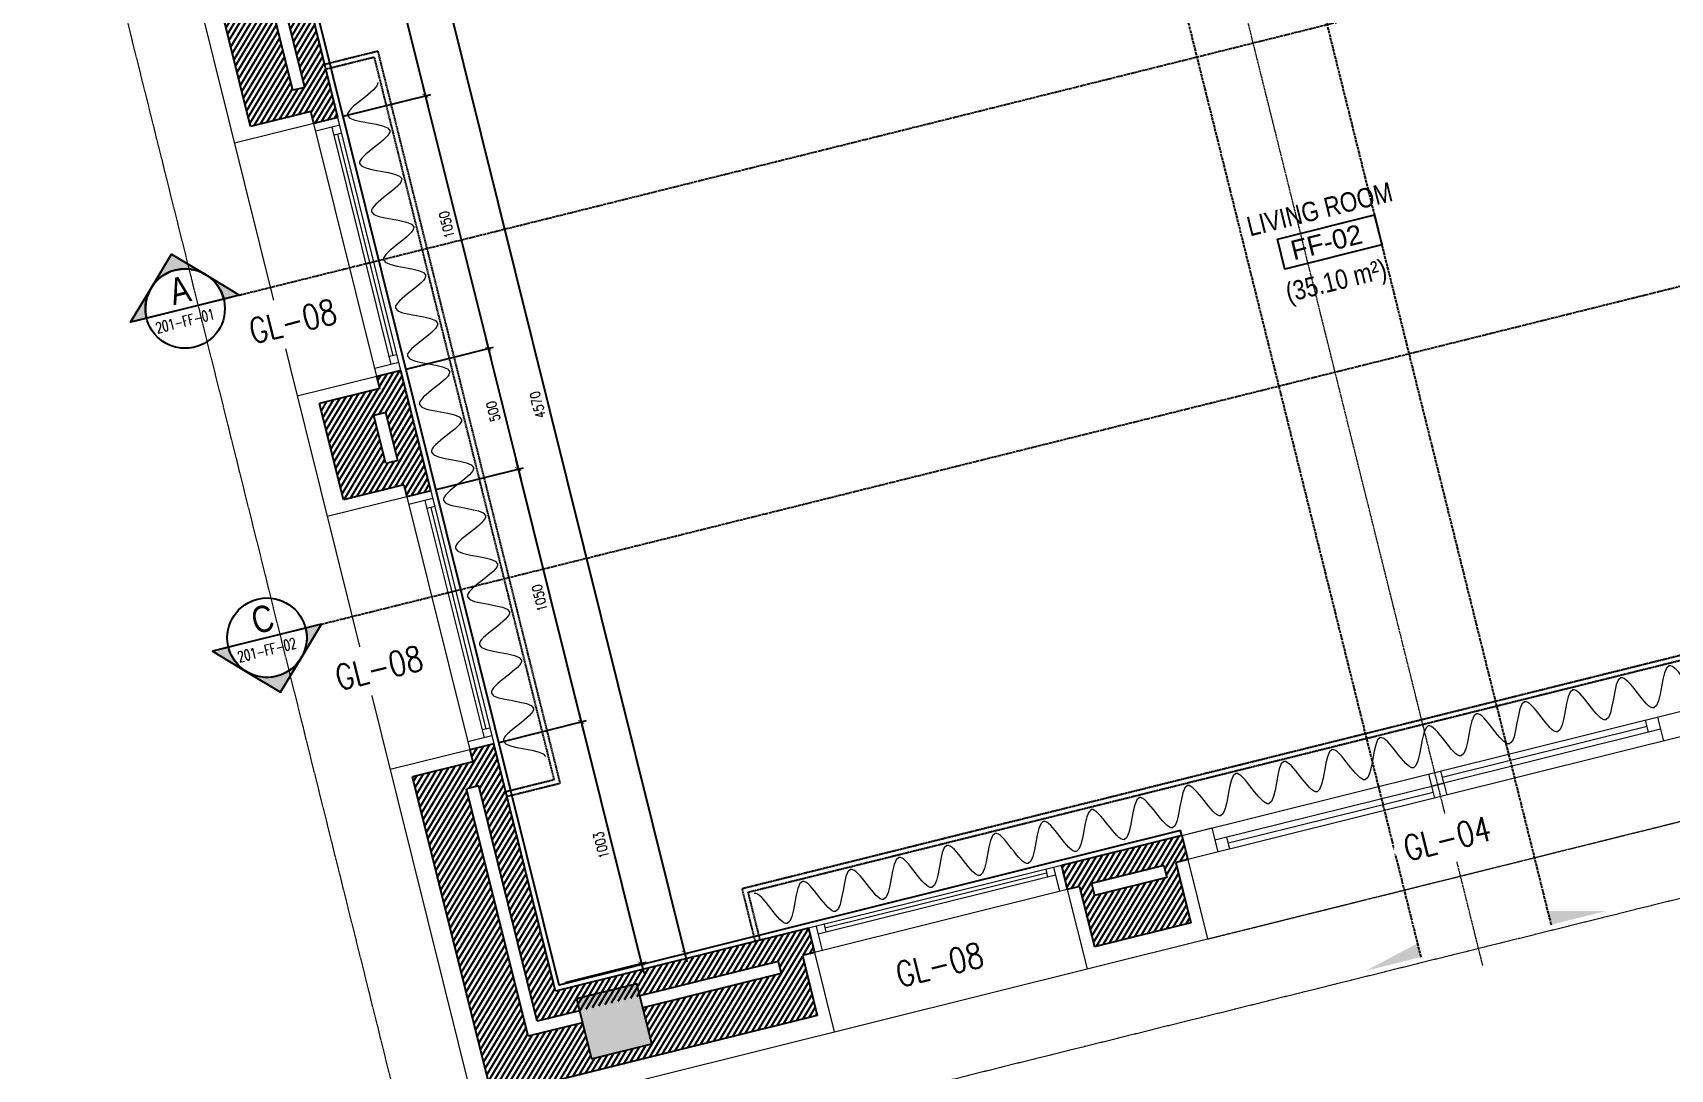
# Model space of a CAD drawing. Header units: inches. Extents: x 122939 to 389145, y 29603 to 574065.
# Drawn here: x 337539 to 344135, y 492081 to 496257 of the extents above; entities that cross this region are included whole.
import ezdxf
from ezdxf.enums import TextEntityAlignment as Align

# ---------------------------------------------------------------- set-up
doc = ezdxf.new("R2010")
doc.units = ezdxf.units.IN
doc.header["$MEASUREMENT"] = 0
doc.set_wipeout_variables(frame=1)
for name, pattern in [('ACAD_ISO04W100', [30, 24, -3, 0, -3]), ('ACAD_ISO10W100', [18, 12, -3, 0, -3]), ('CENTERX2', [4, 2.5, -0.5, 0.5, -0.5]), ('DRAWING LIST$0$PHANTOM-Z', [69.2, 60, -1.4, 2.5, -1.4, 2.5, -1.4]), ('HIDDEN', [0.375, 0.25, -0.125]), ('PHANTOM-Z', [69.2, 60, -1.4, 2.5, -1.4, 2.5, -1.4])]:
    doc.linetypes.add(name, pattern=pattern)
for name, color, linetype in [('0 toilet wall finishing', 8, 'Continuous'), ('A-AXIS', 1, 'Continuous'), ('A-Plaster', 2, 'Continuous'), ('A-TXT3', 2, 'Continuous'), ('A-WALL', 7, 'Continuous'), ('column', 3, 'Continuous'), ('CQ Wall hatch_CHB', 8, 'Continuous'), ('DETAIL', 1, 'Continuous'), ('Layer7', 8, 'Continuous')]:
    doc.layers.add(name, color=color, linetype=linetype)
for name, color, linetype, lineweight in [('a-cut', 30, 'PHANTOM-Z', 18), ('A-Dim-ID', 9, 'Continuous', 20), ('A-DOOR', 134, 'Continuous', 18), ('A-GLAZ', 134, 'Continuous', 18), ('A-GLAZ-IDEN', 3, 'Continuous', 18), ('A-WALL-TILE', 8, 'Continuous', 9), ('CUTTING LN', 162, 'ACAD_ISO10W100', 25), ('GRC', 41, 'Continuous', 0), ('XREF-V2-FF_COLS$0$A-COLS-PATT', 253, 'Continuous', 20)]:
    doc.layers.add(name, color=color, linetype=linetype, lineweight=lineweight)
doc.styles.add('ARIAL-REG', font='arial.ttf', dxfattribs={"height": 50})
doc.styles.add('ID-ARIAL', font='arial.ttf')
doc.styles.add('ID-ROMA', font='ROMANS.shx', dxfattribs={"width": 0.8})
doc.styles.add('ST9', font='romans.shx', dxfattribs={"width": 0.8})
doc.styles.add('TXT2', font='romans.shx', dxfattribs={"width": 0.9})
doc.dimstyles.new('DIM-20', dxfattribs={"dimscale": 1000, "dimtxt": 0.044, "dimasz": 0.035, "dimexe": 0.022, "dimexo": 0.022, "dimgap": 0.022, "dimtad": 1, "dimdec": 0, "dimzin": 0, "dimdsep": 46, "dimtxsty": 'ST9', "dimblk1": 'ARCHTICK', "dimblk2": 'ARCHTICK', "dimsah": 1, "dimcen": 0.088, "dimdle": 0.04, "dimclrd": 256, "dimclre": 256, "dimclrt": 3, "dimadec": 0, "dimazin": 0, "dimtfac": 1, "dimtdec": 0, "dimtix": 1, "dimtofl": 0, "dimtmove": 1, "dimatfit": 3, "dimldrblk": 'CLOSED', "dimfxl": 1, "dimtolj": 1, "dimtzin": 0, "dimarcsym": 0})
pattern_1 = [(225, (-40481.279, -100842.32), (13.258252, -13.258252), [])]

# ---------------------------------------------------------------- blocks, each defined once
blk = doc.blocks.new('DRAWING LIST$0$tail')
at = {"color": 3}
blk.add_solid([(0, 0), (0, 0.125), (0.5, 0)], dxfattribs=at)
blk = doc.blocks.new('XCROSS')
h = blk.add_hatch(color=6)
edge = h.paths.add_edge_path()
edge.add_arc((8059.8, -305.3), 160, 0, 180)
edge.add_line((7899.8, -305.3), (7833.5, -305.3))
edge.add_line((7833.5, -305.3), (7946.7, -192.1))
edge.add_line((7946.7, -192.1), (8059.8, -79))
edge.add_line((8059.8, -79), (8172.9, -192.1))
edge.add_line((8172.9, -192.1), (8286.1, -305.3))
edge.add_line((8286.1, -305.3), (8219.8, -305.3))
h = blk.add_hatch(color=6)
edge = h.paths.add_edge_path()
edge.add_arc((8059.8, -1671.7), 160, 180, 360, ccw=False)
edge.add_line((7899.8, -1671.7), (7833.5, -1671.7))
edge.add_line((7833.5, -1671.7), (7946.7, -1784.8))
edge.add_line((7946.7, -1784.8), (8059.8, -1897.9))
edge.add_line((8059.8, -1897.9), (8172.9, -1784.8))
edge.add_line((8172.9, -1784.8), (8286.1, -1671.7))
edge.add_line((8286.1, -1671.7), (8219.8, -1671.7))
at = {"color": 181}
for p, q in [((8219.8, -305.3, 0), (7899.8, -305.3, 0)), ((8219.8, -1671.7, 0), (7899.8, -1671.7, 0))]:
    blk.add_line(p, q, dxfattribs=at)
at = {"color": 181, "elevation": 0}
for points in [[(8219.8, -305.3, 1), (7899.8, -305.3), (7833.5, -305.3), (7946.7, -192.1), (8059.8, -79), (8172.9, -192.1), (8286.1, -305.3)], [(8219.8, -1671.7, -1), (7899.8, -1671.7), (7833.5, -1671.7), (7946.7, -1784.8), (8059.8, -1897.9), (8172.9, -1784.8), (8286.1, -1671.7)]]:
    blk.add_lwpolyline(points, format="xyb", close=True, dxfattribs=at)
at = {"color": 181}
for centre in [(8059.8, -305.3, 0), (8059.8, -1671.7, 0)]:
    blk.add_circle(centre, 160, dxfattribs=at)
at = {"layer": 'A-AXIS', "elevation": 0}
for points in [[(8273.2, -305.3), (7846.4, -305.3)], [(8273.2, -1671.7), (7846.4, -1671.7)]]:
    blk.add_lwpolyline(points, dxfattribs=at)
at = {"layer": 'CUTTING LN', "linetype": 'ACAD_ISO04W100', "ltscale": 0.5}
for p, q in [((12259.1, 1980.9, 0), (12259.1, -4042.7, 0)), ((12799.4, 1980.9, 0), (12799.4, -4042.7, 0)), ((8286.1, -305.3, 0), (17078.1, -305.3, 0)), ((8286.1, -1671.7, 0), (17078.1, -1671.7, 0))]:
    blk.add_line(p, q, dxfattribs=at)
at = {"linetype": 'DRAWING LIST$0$PHANTOM-Z', "xscale": -456, "yscale": 456, "zscale": 456, "rotation": 359.9999999999816}
blk.add_blockref('DRAWING LIST$0$tail', (12259.1, -4042.7, 0), dxfattribs=at)
at = {"linetype": 'DRAWING LIST$0$PHANTOM-Z', "xscale": 456.0000000000005, "yscale": 456.0000000000005, "zscale": 456.0000000000005}
blk.add_blockref('DRAWING LIST$0$tail', (12799.4, -4042.7, 0), dxfattribs=at)
at = {"color": 254, "transparency": 16777216, "style": 'ID-ARIAL', "width": 0.8}
for s, p in [('A', (8017.3, -281.3, 0)), ('C', (8017.3, -1647.7, 0))]:
    blk.add_text(s, height=106.8, rotation=360, dxfattribs=at).set_placement(p)
at = {"color": 0, "ltscale": 2, "transparency": 16777216, "style": 'ID-ROMA', "width": 0.7}
for s, p in [('201-FF-01', (7927, -374.9, 0)), ('201-FF-02', (7927, -1741.3, 0))]:
    blk.add_text(s, height=42.72, rotation=360, dxfattribs=at).set_placement(p)
blk = doc.blocks.new('_ARCHTICK')
at = {"color": 0, "linetype": 'ByBlock', "const_width": 0.15}
blk.add_lwpolyline([(-0.5, -0.5), (0.5, 0.5)], dxfattribs=at)
blk = doc.blocks.new('*D58')
at = {"layer": 'A-Dim-ID', "lineweight": -2, "transparency": 16777216}
for p, q in [((338787.9, 496916.8), (338908.9, 496946.9)), ((338877.9, 496980.4), (339130.7, 495964.4)), ((338790.2, 495920.9), (339142.3, 496008.5))]:
    blk.add_line(p, q, dxfattribs=at)
at = {"layer": 'Defpoints', "color": 0, "transparency": 16777216}
for p in [(338766.6, 496911.5, 0), (339121, 496003.2), (338768.8, 495915.6)]:
    blk.add_point(p, dxfattribs=at)
at = {"layer": 'A-Dim-ID', "lineweight": -2, "transparency": 16777216, "xscale": 20, "yscale": 20, "zscale": 20}
for p, rotation in [((338887.5, 496941.6), 103.9714232829857), ((339121, 496003.2), 283.9714232829857)]:
    blk.add_blockref('_ARCHTICK', p, dxfattribs=dict(at, rotation=rotation))
at = {"layer": 'A-Dim-ID', "color": 3, "transparency": 16777216, "insert": (338963.5, 496462.3), "char_height": 40, "attachment_point": 5, "rotation": 103.97142, "style": 'ST9'}
blk.add_mtext('\\A1;967', dxfattribs=at)
blk = doc.blocks.new('_CLOSED')
at = {"color": 0, "linetype": 'ByBlock'}
for p, q in [((-1, 0.17), (0, 0)), ((-1, 0.17), (-1, -0.17)), ((0, 0), (-1, -0.17)), ((0, 0), (-1, 0))]:
    blk.add_line(p, q, dxfattribs=at)
blk = doc.blocks.new('*D59')
at = {"layer": 'A-Dim-ID', "lineweight": -2, "transparency": 16777216}
for p, q in [((339111.3, 496042), (339384.2, 494945.5)), ((339043.7, 494902), (339395.9, 494989.6))]:
    blk.add_line(p, q, dxfattribs=at)
at = {"layer": 'Defpoints', "color": 0, "transparency": 16777216}
for p in [(339121, 496003.2), (339374.5, 494984.3), (339022.3, 494896.7)]:
    blk.add_point(p, dxfattribs=at)
at = {"layer": 'A-Dim-ID', "lineweight": -2, "transparency": 16777216, "xscale": 20, "yscale": 20, "zscale": 20}
for p, rotation in [((339121, 496003.2), 103.9714232829857), ((339374.5, 494984.3), 283.9714232829857)]:
    blk.add_blockref('_ARCHTICK', p, dxfattribs=dict(at, rotation=rotation))
at = {"layer": 'A-Dim-ID', "color": 3, "transparency": 16777216, "insert": (339207, 495483.6), "char_height": 40, "attachment_point": 5, "rotation": 103.97142, "style": 'ST9'}
blk.add_mtext('\\A1;1050', dxfattribs=at)
blk = doc.blocks.new('*D60')
at = {"layer": 'A-Dim-ID', "lineweight": -2, "transparency": 16777216}
for p, q in [((339364.8, 495023.1), (339504.9, 494460.3)), ((339043.7, 494902), (339395.9, 494989.6)), ((339164.4, 494416.8), (339516.6, 494504.4))]:
    blk.add_line(p, q, dxfattribs=at)
at = {"layer": 'Defpoints', "color": 0, "transparency": 16777216}
for p in [(339022.3, 494896.7), (339495.2, 494499.1), (339143.1, 494411.5)]:
    blk.add_point(p, dxfattribs=at)
at = {"layer": 'A-Dim-ID', "lineweight": -2, "transparency": 16777216, "xscale": 20, "yscale": 20, "zscale": 20}
for p, rotation in [((339374.5, 494984.3), 103.9714232829857), ((339495.2, 494499.1), 283.9714232829857)]:
    blk.add_blockref('_ARCHTICK', p, dxfattribs=dict(at, rotation=rotation))
at = {"layer": 'A-Dim-ID', "color": 3, "transparency": 16777216, "insert": (339394.1, 494731.5), "char_height": 40, "attachment_point": 5, "rotation": 103.97142, "style": 'ST9'}
blk.add_mtext('\\A1;500', dxfattribs=at)
blk = doc.blocks.new('*D61')
at = {"layer": 'A-Dim-ID', "lineweight": -2, "transparency": 16777216}
for p, q in [((339164.4, 494416.8), (339516.6, 494504.4)), ((339485.6, 494537.9), (339758.4, 493441.3)), ((339417.9, 493397.8), (339770.1, 493485.4))]:
    blk.add_line(p, q, dxfattribs=at)
at = {"layer": 'Defpoints', "color": 0, "transparency": 16777216}
for p in [(339143.1, 494411.5), (339748.7, 493480.1), (339396.6, 493392.5)]:
    blk.add_point(p, dxfattribs=at)
at = {"layer": 'A-Dim-ID', "lineweight": -2, "transparency": 16777216, "xscale": 20, "yscale": 20, "zscale": 20}
for p, rotation in [((339495.2, 494499.1), 103.9714232829857), ((339748.7, 493480.1), 283.9714232829857)]:
    blk.add_blockref('_ARCHTICK', p, dxfattribs=dict(at, rotation=rotation))
at = {"layer": 'A-Dim-ID', "color": 3, "transparency": 16777216, "insert": (339581.2, 493979.5), "char_height": 40, "attachment_point": 5, "rotation": 103.97142, "style": 'ST9'}
blk.add_mtext('\\A1;1050', dxfattribs=at)
blk = doc.blocks.new('*D62')
at = {"layer": 'A-Dim-ID', "lineweight": -2, "transparency": 16777216}
for p, q in [((339739.1, 493519), (340000.5, 492468.3)), ((339417.9, 493397.8), (339770.1, 493485.4)), ((339684.3, 492430.9), (340012.2, 492512.5))]:
    blk.add_line(p, q, dxfattribs=at)
at = {"layer": 'Defpoints', "color": 0, "transparency": 16777216}
for p in [(339396.6, 493392.5, 0), (339990.8, 492507.1), (339662.9, 492425.6, 0)]:
    blk.add_point(p, dxfattribs=at)
at = {"layer": 'A-Dim-ID', "lineweight": -2, "transparency": 16777216, "xscale": 20, "yscale": 20, "zscale": 20}
for p, rotation in [((339748.7, 493480.1), 103.9714232829857), ((339990.8, 492507.1), 283.9714232829857)]:
    blk.add_blockref('_ARCHTICK', p, dxfattribs=dict(at, rotation=rotation))
at = {"layer": 'A-Dim-ID', "color": 3, "transparency": 16777216, "insert": (339829, 492983.5), "char_height": 40, "attachment_point": 5, "rotation": 103.97142, "style": 'ST9'}
blk.add_mtext('\\A1;1003', dxfattribs=at)
blk = doc.blocks.new('*D72')
at = {"layer": 'A-Dim-ID', "lineweight": -2, "transparency": 16777216}
for p, q in [((340175.4, 492511.9), (339052.8, 497023.9)), ((340144.4, 492545.4), (340144.4, 492545.4))]:
    blk.add_line(p, q, dxfattribs=at)
at = {"layer": 'Defpoints', "color": 0, "transparency": 16777216}
for p in [(339062.5, 496985.1, 0), (339062.5, 496985.1), (340165.8, 492550.7, 0)]:
    blk.add_point(p, dxfattribs=at)
at = {"layer": 'A-Dim-ID', "lineweight": -2, "transparency": 16777216, "xscale": 20, "yscale": 20, "zscale": 20}
for p, rotation in [((339062.5, 496985.1), 103.9714232829857), ((340165.8, 492550.7), 283.9714232829857)]:
    blk.add_blockref('_ARCHTICK', p, dxfattribs=dict(at, rotation=rotation))
at = {"layer": 'A-Dim-ID', "color": 3, "transparency": 16777216, "insert": (339573.4, 494757.8), "char_height": 40, "attachment_point": 5, "rotation": 103.97142, "style": 'ST9'}
blk.add_mtext('\\A1;4570', dxfattribs=at)
blk = doc.blocks.new('TAG-WIN')
at = {"color": 1}
blk.add_wipeout([(-3.34, 0), (3.34, 0), (4.5, 2.01), (3.34, 4), (-3.34, 4), (-4.5, 2)], dxfattribs=at)
at = {"color": 2, "style": 'TXT2', "width": 0.8}
blk.add_attdef('AW01', text='', height=2, dxfattribs=at).set_placement((0, 2), align=Align.MIDDLE)
blk = doc.blocks.new('floor plan')
at = {"layer": 'CQ Wall hatch_CHB'}
h = blk.add_hatch(dxfattribs=at)
h.set_pattern_fill('ANSI31,_O', color=8, scale=150, angle=166.02858)
h.set_pattern_definition(pattern_1)
h.paths.add_polyline_path([(-3831.4, -4185.5), (-4031.4, -4185.5), (-4031.4, -5513.2), (-2681.6, -5513.2), (-2681.6, -5263.2), (-2781.6, -5263.2), (-2781.4, -5313.2), (-3356.7, -5313.2), (-3356.7, -5462.9), (-3781.4, -5462.9), (-3606.7, -5462.9), (-3606.7, -5313.2), (-3831.4, -5313.2), (-3831.4, -4285.5), (-3781.6, -4285.5), (-3781.6, -4185.5)])
h.paths.add_polyline_path([(-4031.4, -1485.5), (-3781.6, -1485.5), (-3781.7, -1385.5), (-3831.7, -1385.5), (-3831.4, -527.9), (-4031.4, -528.2)])
h.paths.add_polyline_path([(-3831.4, -2635.5), (-4031.4, -2635.5), (-4031.4, -3035.5), (-3781.6, -3035.5), (-3781.6, -2935.5), (-3831.4, -2935.5), (-3831.4, -2735.5), (-3781.7, -2735.5), (-3781.6, -2635.5)])
h = blk.add_hatch(dxfattribs=at)
h.set_pattern_fill('ANSI31,_O', color=8, scale=150, angle=166.02858)
h.set_pattern_definition(pattern_1)
h.paths.add_polyline_path([(-3681.4, -4135.5), (-3781.4, -4135.5), (-3781.4, -5263.2), (-3181.4, -5263.2), (-3181.4, -5263.2), (-2631.7, -5263.2), (-2631.7, -5163.2), (-3681.4, -5163.2)])
h.paths.add_polyline_path([(-3681.4, -2585.5), (-3781.4, -2585.5), (-3781.4, -3085.5), (-3681.4, -3085.5)])
h.paths.add_polyline_path([(-3781.4, -1535.5), (-3681.4, -1535.5), (-3681.4, -527.9), (-3781.4, -527.9)])
h = blk.add_hatch(dxfattribs=at)
h.set_pattern_fill('ANSI31,_O', color=8, scale=150, angle=166.02858)
h.set_pattern_definition(pattern_1)
h.paths.add_polyline_path([(-1131.7, -5513.2), (-1131.7, -5263.2), (-1081.7, -5263.2), (-1081.7, -5163.2), (-1131.7, -5163.2), (-1581.7, -5163.2), (-1581.7, -5263.2), (-1181.4, -5263.2), (-1181.4, -5313.2), (-1481.7, -5313.2), (-1481.7, -5263.2), (-1531.7, -5263.2), (-1531.7, -5313.2), (-1531.7, -5513.2)])
at = {"layer": 'XREF-V2-FF_COLS$0$A-COLS-PATT'}
blk.add_hatch(color=256, dxfattribs=at).paths.add_polyline_path([(-3606.4, -5462.9), (-3356.4, -5462.9), (-3356.4, -5212.9), (-3606.4, -5212.9)])
at = {"layer": 'A-DOOR'}
for p, q in [((-6.7, -5213.2, 0), (-6.7, -5163.2, 0)), ((-6.7, -5188.2, 0), (843.3, -5188.2, 0)), ((843.3, -5213.2, 0), (843.3, -5163.2, 0)), ((-906.7, -5263.2, 0), (-906.7, -5213.2, 0)), ((-906.7, -5238.2, 0), (-56.7, -5238.2, 0)), ((-56.7, -5263.2, 0), (-56.7, -5213.2, 0))]:
    blk.add_line(p, q, dxfattribs=at)
at = {"layer": 'A-DOOR', "color": 9, "linetype": 'HIDDEN'}
blk.add_line((-1081.7, -5593.2), (1018.3, -5593.2, 0), dxfattribs=at)
at = {"layer": 'A-DOOR'}
blk.add_lwpolyline([(-1081.7, -5263.2), (-1081.7, -5163.2), (1018.3, -5163.2), (1018.3, -5263.2)], close=True, dxfattribs=at)
for points in [[(-1081.7, -5163.2), (-956.7, -5163.2), (-956.7, -5263.2)], [(893.3, -5163.2), (893.3, -5213.2), (-56.7, -5213.2), (-56.7, -5163.2)], [(893.3, -5163.2), (893.3, -5263.2)], [(-956.7, -5213.2), (-6.7, -5213.2), (-6.7, -5263.2)]]:
    blk.add_lwpolyline(points, dxfattribs=at)
at = {"layer": 'A-GLAZ'}
for p, q in [((-3781.7, -2585.5), (-3781.6, -1535.5)), ((-3681.6, -1568), (-3781.6, -1568)), ((-3714.2, -2553), (-3714.1, -1568)), ((-3681.7, -2585.5), (-3681.6, -1535.5)), ((-3681.6, -1600.5), (-3714.1, -1600.5)), ((-3697.9, -2520.5), (-3697.9, -1600.5)), ((-3681.7, -2553), (-3781.7, -2553)), ((-3681.7, -2520.5), (-3714.2, -2520.5)), ((-3781.7, -3085.5), (-3781.6, -4135.5)), ((-3681.7, -3085.5), (-3681.6, -4135.5)), ((-3681.7, -3118), (-3781.7, -3118)), ((-3714.2, -3118), (-3714.1, -4103)), ((-3681.7, -3150.5), (-3714.2, -3150.5)), ((-3697.9, -3150.5), (-3697.9, -4070.5)), ((-3681.6, -4070.5), (-3714.1, -4070.5)), ((-3681.6, -4103), (-3781.6, -4103)), ((-1581.7, -5163.2, 0), (-2631.7, -5163.2, 0)), ((-2599.2, -5163.2, 0), (-2599.2, -5263.2, 0)), ((-1614.2, -5195.7, 0), (-2599.2, -5195.7, 0)), ((-2566.7, -5163.2, 0), (-2566.7, -5195.7, 0)), ((-1646.7, -5179.4, 0), (-2566.7, -5179.4, 0)), ((-1646.7, -5163.2, 0), (-1646.7, -5195.7, 0)), ((-1614.2, -5163.2, 0), (-1614.2, -5263.2, 0)), ((-1581.7, -5263.2, 0), (-2631.7, -5263.2, 0))]:
    blk.add_line(p, q, dxfattribs=at)
at = {"layer": 'A-Plaster'}
blk.add_line((-1081.7, -5163.2), (-1081.7, -5143.2, 0), dxfattribs=at)
at = {"layer": 'A-Plaster', "elevation": 0}
blk.add_lwpolyline([(-1081.7, -5143.2), (-3661.7, -5143.2), (-3660.8, -568.5)], dxfattribs=at)
at = {"layer": 'A-WALL'}
for p, q in [((-3681.7, -1535.5, 0), (-3681.7, -377.9)), ((-4031.7, -1485.5), (-4031.7, -527.9)), ((-3831.7, -1385.5), (-3831.7, -527.9)), ((-3781.7, -1385.5, 0), (-3781.7, -527.9, 0)), ((-3781.6, -1385.5), (-3831.6, -1385.5)), ((-3781.6, -1485.5), (-4031.7, -1485.5)), ((-3781.6, -1535.5), (-3781.6, -1485.5, 0)), ((-3681.6, -1535.5), (-3781.6, -1535.5)), ((-4031.7, -3035.5), (-4031.7, -2635.5)), ((-3781.6, -2635.5), (-4031.7, -2635.5)), ((-3681.6, -2585.5), (-3781.6, -2585.5)), ((-3781.6, -2635.5), (-3781.6, -2585.5)), ((-3681.6, -3085.5), (-3681.6, -2585.5)), ((-3831.7, -2935.5), (-3831.7, -2735.5)), ((-3781.6, -2735.5), (-3831.6, -2735.5)), ((-3781.7, -2935.5, 0), (-3781.7, -2735.5, 0)), ((-3781.6, -2935.5), (-3831.6, -2935.5)), ((-3781.6, -3035.5), (-4031.7, -3035.5)), ((-3781.6, -3035.5), (-3781.6, -3085.5)), ((-3681.6, -3085.5), (-3781.6, -3085.5)), ((-3781.6, -4135.5), (-3781.6, -4185.5, 0)), ((-3681.6, -4135.5), (-3781.6, -4135.5)), ((-3681.7, -5163.2), (-3681.6, -4135.5)), ((-4031.7, -5513.2), (-4031.7, -4185.5)), ((-3781.6, -4185.5), (-4031.7, -4185.5)), ((-3831.7, -5313.2), (-3831.7, -4285.5)), ((-3781.6, -4285.5), (-3831.6, -4285.5)), ((-3781.7, -5263.2), (-3781.7, -4285.5, 0)), ((-2631.7, -5163.2, 0), (-3681.7, -5163.2)), ((-2631.7, -5163.2, 0), (-2631.7, -5263.2, 0)), ((-1581.7, -5163.2, 0), (-1581.7, -5263.2, 0)), ((-1081.7, -5163.2), (-1581.7, -5163.2, 0)), ((-1081.7, -5163.2), (-1081.7, -5263.2)), ((-3606.7, -5263.2), (-3781.7, -5263.2, 0)), ((-3781.7, -5263.2, 0), (-3781.7, -5263.2)), ((-2781.6, -5263.2, 0), (-3356.7, -5263.2, 0)), ((-2781.6, -5263.2, 0), (-2781.6, -5313.2, 0)), ((-2631.7, -5263.2, 0), (-2681.6, -5263.2)), ((-2681.6, -5263.2, 0), (-2681.6, -5513.2, 0)), ((-1531.7, -5263.2, 0), (-1581.7, -5263.2, 0)), ((-1531.7, -5263.2, 0), (-1531.7, -5513.2, 0)), ((-1481.7, -5263.2, 0), (-1481.7, -5313.2, 0)), ((-1181.7, -5263.2), (-1481.7, -5263.2, 0)), ((-1181.7, -5263.2), (-1181.7, -5313.2)), ((-1081.7, -5263.2), (-1131.7, -5263.2, 0)), ((-1131.7, -5263.2), (-1131.7, -5513.2)), ((-3606.7, -5313.2), (-3831.7, -5313.2)), ((-2781.6, -5313.2, 0), (-3356.7, -5313.2, 0)), ((-1181.7, -5313.2), (-1481.7, -5313.2, 0)), ((-2681.6, -5513.2, 0), (-4031.7, -5513.2)), ((-1131.7, -5513.2, 0), (-1531.7, -5513.2, 0))]:
    blk.add_line(p, q, dxfattribs=at)
at = {"layer": 'A-WALL-TILE'}
for p, q in [((-4111.7, -607.9), (-4111.7, -5593.2)), ((-3781.6, -1535.5), (-4111.6, -1535.5)), ((-3781.6, -2585.5), (-4111.6, -2585.5)), ((-3781.6, -3085.5), (-4111.6, -3085.5)), ((-3781.6, -4135.5), (-4111.6, -4135.5)), ((-2631.7, -5263.2, 0), (-2631.7, -5593.2, 0)), ((-1581.7, -5263.2, 0), (-1581.7, -5593.2, 0)), ((-1081.7, -5263.2), (-1081.7, -5593.2)), ((-4111.7, -5593.2), (-1081.7, -5593.2))]:
    blk.add_line(p, q, dxfattribs=at)
at = {"layer": 'column'}
blk.add_lwpolyline([(-3606.4, -5462.9), (-3356.4, -5462.9), (-3356.4, -5212.9), (-3606.4, -5212.9)], close=True, dxfattribs=at)
at = {"layer": 'A-GLAZ-IDEN', "xscale": 49.99999999999999, "yscale": 49.99999999999999, "zscale": 49.99999999999999}
for p, values in [((-2154.1, -5533.1, 0), {'AW01': 'GL-08'}), ((-46.9, -5533.1, 0), {'AW01': 'GL-04'})]:
    blk.add_blockref('TAG-WIN', p, dxfattribs=at).add_auto_attribs(values)
for p in [(-4056, -2388.4, 0), (-4056, -3827.5, 0)]:
    blk.add_blockref('TAG-WIN', p, dxfattribs=at).add_auto_attribs({'AW01': 'GL-08'})
blk = doc.blocks.new('curtain2')
at = {"layer": 'DETAIL', "color": 8, "lineweight": 0, "ltscale": 500}
for points in [[(619.6, 4155.4), (616.5, 4122.4), (321.2, 4056.1), (769.6, 3956.5), (319.6, 3856.5), (769.6, 3756.5), (319.6, 3656.5), (769.6, 3556.5), (319.6, 3456.5), (769.6, 3356.5), (319.6, 3256.5), (769.6, 3156.5), (319.6, 3056.5), (769.6, 2956.5), (320, 2856.6), (618.8, 2790), (619.6, 2756.7)], [(619.6, 2756.7), (616.5, 2723.7), (321.2, 2657.4), (769.6, 2557.8), (319.6, 2457.8), (769.6, 2357.8), (319.6, 2257.8), (769.6, 2157.8), (319.6, 2057.8), (769.6, 1957.8), (319.6, 1857.8), (769.6, 1757.8), (319.6, 1657.8), (769.6, 1557.8), (320, 1457.8), (618.9, 1391.3), (619.6, 1358)], [(2701.1, 619.2, 0), (2668.1, 616.2, 0), (2601.8, 320.8, 0), (2502.2, 769.3, 0), (2402.2, 319.3, 0), (2302.2, 769.3, 0), (2202.2, 319.3, 0), (2102.2, 769.3, 0), (2002.2, 319.3, 0), (1902.2, 769.3, 0), (1802.2, 319.3, 0), (1702.2, 769.3, 0), (1602.2, 319.3, 0), (1502.2, 769.3, 0), (1402.3, 319.7, 0), (1335.7, 618.5, 0), (1302.4, 619.3, 0)], [(4099.8, 619.2, 0), (4066.9, 616.1, 0), (4000.5, 320.8, 0), (3900.9, 769.2, 0), (3800.9, 319.2, 0), (3700.9, 769.2, 0), (3600.9, 319.2, 0), (3500.9, 769.2, 0), (3400.9, 319.2, 0), (3300.9, 769.2, 0), (3200.9, 319.2, 0), (3100.9, 769.2, 0), (3000.9, 319.2, 0), (2900.9, 769.2, 0), (2801, 319.6, 0), (2734.4, 618.5, 0), (2701.1, 619.2, 0)], [(5498.5, 619.1, 0), (5465.6, 616.1, 0), (5399.2, 320.8, 0), (5299.6, 769.2, 0), (5199.6, 319.2, 0), (5099.6, 769.2, 0), (4999.6, 319.2, 0), (4899.6, 769.2, 0), (4799.6, 319.2, 0), (4699.6, 769.2, 0), (4599.6, 319.2, 0), (4499.6, 769.2, 0), (4399.6, 319.2, 0), (4299.6, 769.2, 0), (4199.7, 319.6, 0), (4133.1, 618.4, 0), (4099.8, 619.2, 0)]]:
    blk.add_open_spline(points, degree=3, knots=[1114.489127, 1114.489127, 1114.489127, 1114.489127, 1292.907346, 1473.18491, 1653.462474, 1833.740037, 2014.017601, 2194.295165, 2374.572729, 2554.850292, 2735.127856, 2915.40542, 3095.682984, 3275.960547, 3456.238111, 3636.043091, 3636.043091, 3636.043091, 3636.043091], dxfattribs=at)
at = {"layer": 'Layer7', "linetype": 'HIDDEN', "ltscale": 10}
for p, q in [((650, 4277.6), (430, 4277.6)), ((630, 4257.6), (430, 4257.6)), ((630, 4257.6), (630, 1257.6)), ((650, 4277.6), (650, 1237.6)), ((630, 1257.6), (430, 1257.6)), ((650, 1237.6), (430, 1237.6)), ((1260, 430, 0), (1260, 650, 0)), ((1260, 650, 0), (6900, 650, 0)), ((1280, 430, 0), (1280, 630, 0)), ((1280, 630, 0), (6880, 630, 0))]:
    blk.add_line(p, q, dxfattribs=at)

msp = doc.modelspace()

# ---------------------------------------------------------------- linework, layer by layer
at = {"layer": 'A-TXT3', "elevation": 0}
msp.add_lwpolyline([(342552.762, 495425.54), (342943.474, 495522.748), (342973.541, 495401.9), (342582.829, 495304.691)], close=True, dxfattribs=at)
at = {"layer": 'Layer7', "linetype": 'CENTERX2', "lineweight": 0, "ltscale": 3}
msp.add_line((343380.258, 492498.542, 0), (341751.178, 499046.335, 0), dxfattribs=at)

# ---------------------------------------------------------------- block references
at = {"layer": '0 toilet wall finishing', "rotation": 13.97142328298568}
msp.add_blockref('XCROSS', (330258.149, 493495.94, 0), dxfattribs=at)

# ---------------------------------------------------------------- texts
at = {"layer": 'A-TXT3', "style": 'ARIAL-REG'}
msp.add_text('FF-02', height=78.4, rotation=13.9714233, dxfattribs=at).set_placement((342750.22, 495413.274, 0), align=Align.MIDDLE_CENTER)
at = {"layer": 'A-TXT3', "insert": (342723.172, 495545.805, 0), "char_height": 78.4, "width": 1464.93576, "attachment_point": 5, "rotation": 13.9714233, "style": 'ARIAL-REG'}
msp.add_mtext('{\\fArial Narrow|b0|i0|c0|p34;LIVING ROOM}', dxfattribs=at)

# ---------------------------------------------------------------- dimensions: what is measured, and where the dimension line sits
at = {"layer": 'A-Dim-ID'}
for base, p1, p2, picture, middle in [((339062.483, 496985.131, 0), (340165.771, 492550.678), (339062.483, 496985.131, 0), '*D72', (339573.368, 494757.764, 0)), ((339120.997, 496003.217, 0), (338766.567, 496911.514, 0), (338768.83, 495915.599, 0), '*D58', (338963.505, 496462.273, 0)), ((339374.507, 494984.281, 0), (339120.997, 496003.217, 0), (339022.339, 494896.662, 0), '*D59', (339206.995, 495483.609, 0)), ((339495.226, 494499.072, 0), (339022.335, 494896.661, 0), (339143.058, 494411.454, 0), '*D60', (339394.109, 494731.536, 0)), ((339748.736, 493480.136, 0), (339143.058, 494411.454, 0), (339396.568, 493392.517, 0), '*D61', (339581.223, 493979.464, 0)), ((339990.813, 492507.149, 0), (339396.566, 493392.516), (339662.904, 492425.565), '*D62', (339829.017, 492983.502, 0))]:
    dim = msp.add_linear_dim(base=base, p1=p1, p2=p2, angle=103.9714233, dimstyle='DIM-20', override={"dimtxt": 0.04, "dimasz": 0.02}, dxfattribs=at)
    dim.commit()
    dim.dimension.update_dxf_attribs({"geometry": picture, "text_midpoint": middle})

# ---------------------------------------------------------------- next in the draw order: block references
at = {"layer": 'GRC', "rotation": 13.9714232829857}
msp.add_blockref('floor plan', (341970.824, 498294.599, 0), dxfattribs=at)

# ---------------------------------------------------------------- next in the draw order: linework, layer by layer
at = {"layer": 'a-cut'}
for p, q in [((337539.486, 497833.166, 0), (339233.244, 491025.407, 0)), ((338627.317, 491389.897, 0), (348020.947, 493727.016, 0))]:
    msp.add_line(p, q, dxfattribs=at)

# ---------------------------------------------------------------- next in the draw order: block references
at = {"rotation": 13.97142328298565}
msp.add_blockref('curtain2', (339331.219, 491874.172, 0), dxfattribs=at)

# ---------------------------------------------------------------- next in the draw order: texts
at = {"layer": 'A-TXT3', "insert": (342776.139, 495310.676, 0), "char_height": 78.4, "width": 1464.93576, "attachment_point": 5, "rotation": 13.9714233, "style": 'ARIAL-REG'}
msp.add_mtext('{\\fArial Narrow|b0|i0|c0|p34;\\P(35.10 m²)}', dxfattribs=at)

doc.saveas('drawing.dxf')
